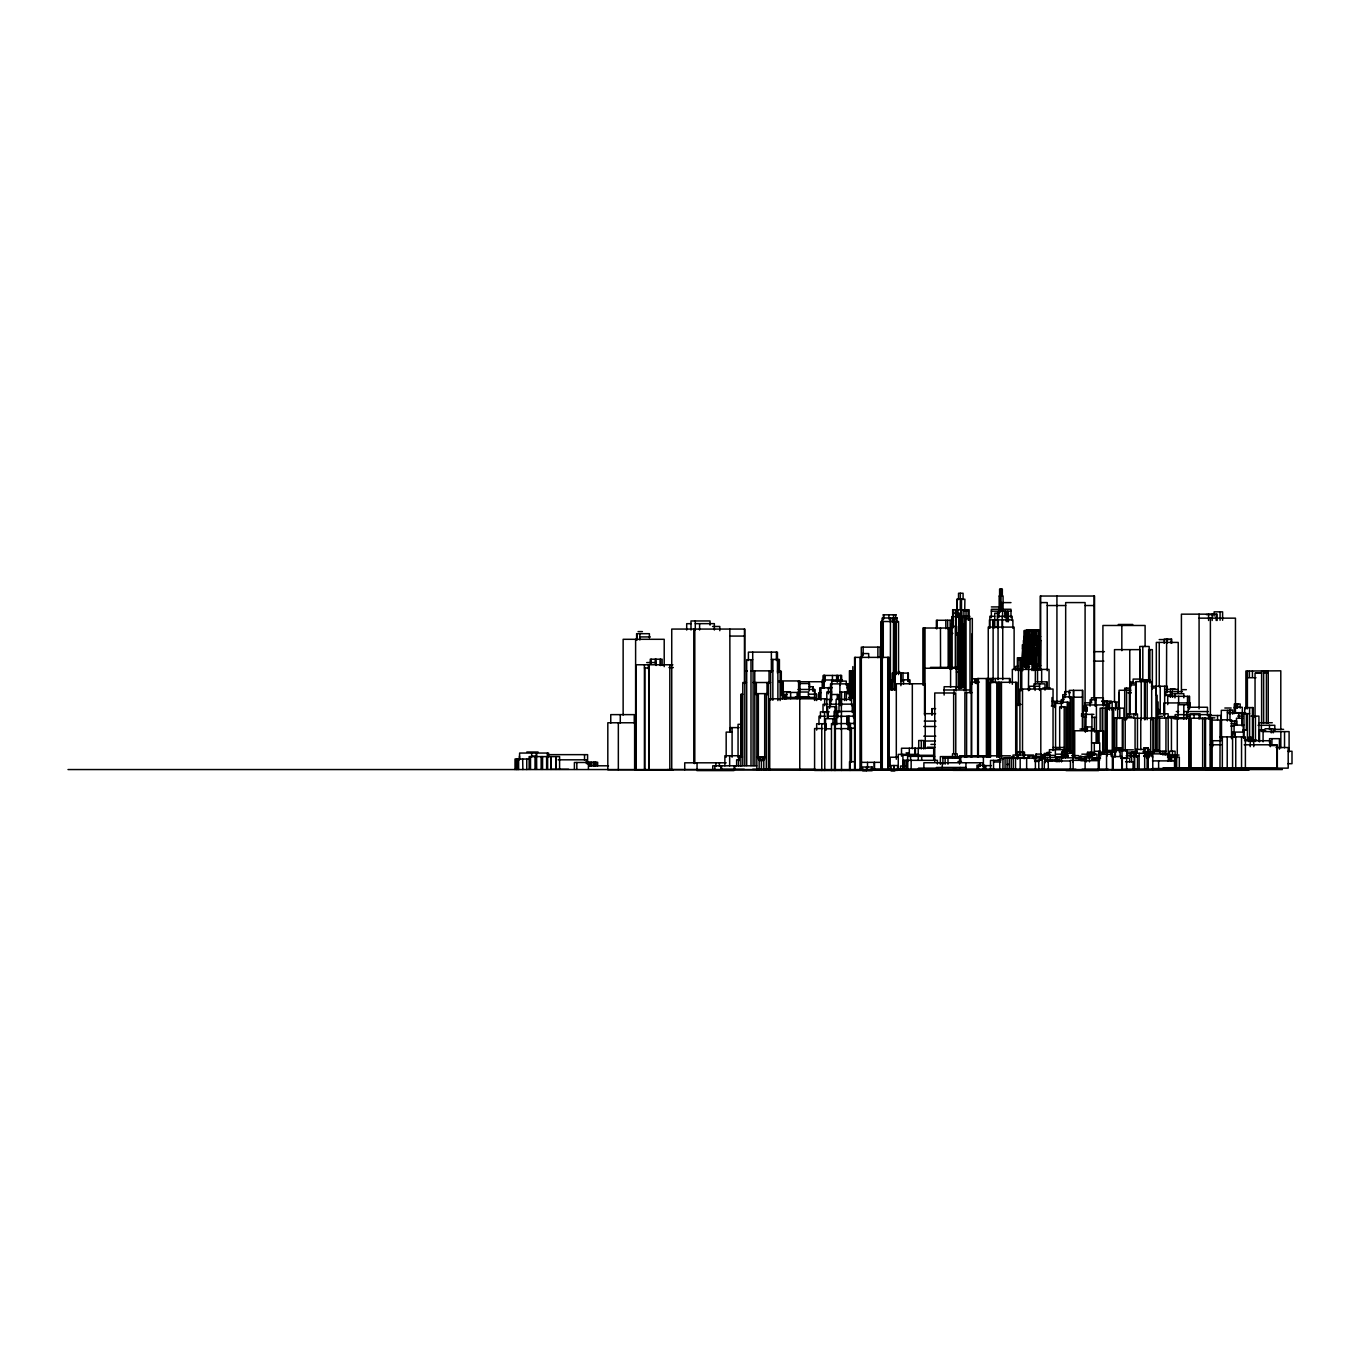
<?xml version="1.0" encoding="UTF-8"?>
<svg xmlns="http://www.w3.org/2000/svg" width="1360" height="1360" viewBox="0 0 1360 1360"><rect width="100%" height="100%" fill="white"/><g stroke="black" fill="none" stroke-linecap="round" stroke-linejoin="round"><path stroke-width="1.5" d="M954.822 769.505L956.029 769.505M953.02 769.505L954.516 769.505M1126.879 769.845L1111.953 769.845M1042.542 770.253L1044.599 770.253M999.243 595.986L1003.085 595.986L1003.068 611.099M1001.045 602.616L1002.558 602.616M1003.068 602.616L1010.99 602.616M1040.689 602.582L1047.234 602.582L1047.234 670.684M1047.234 605.54L1065.679 605.54M1085.093 605.54L1094.103 605.54M991.355 606.917L999.311 606.917M999.243 609.263L991.355 609.263L991.355 617.729M1003.068 609.263L1010.99 609.263L1010.99 617.729M963.713 611.184L968.133 611.184L968.133 620.109M991.355 611.167L1010.99 611.167M952.952 613.207L959.633 613.207L959.701 688.5M998.835 613.173L994.738 613.173L994.738 628.014M1004.853 613.173L1008.406 613.173L1008.406 621.656M1206.252 614.584L1213.188 614.584M883.065 614.822L896.206 614.822M966.042 616.029L963.067 616.029L963.067 687.31M967.708 615.91L969.272 615.91L969.272 620.109M968.779 616.318L969.935 616.318M994.738 616.301L989.842 616.301L989.842 628.337M997.407 616.301L1006.298 616.301M1007.811 616.301L1012.163 616.301L1012.163 620.517M954.414 616.692L951.915 616.692L951.932 669.392M897.243 617.984L882.232 617.984L882.283 622.217M1199.078 618.154L1235.458 618.154L1235.458 713.116M966.042 618.46L972.315 618.46L972.315 684.216M953.513 620.279L936.377 620.279L936.377 628.711M690.999 623.679L686.698 623.679L686.698 630.037M695.283 623.645L714.357 623.645L714.357 630.003M952.935 623.798L951.15 623.798L951.15 634.321M959.701 623.866L963.458 623.866L963.458 687.004M1118.277 624.478L1132.778 624.478M712.572 626.467L719.797 626.467L719.797 630.683M950.147 628.014L922.896 628.014L922.896 685.151M1026.341 629.833L1038.496 629.833M1040.247 630.564L1024.25 630.564L1024.233 666.519M638.078 631.601L642.413 631.601M952.935 633.352L949.943 633.352L949.943 669.392M955.825 633.386L959.99 633.386L959.99 688.5M729.844 636.072L744.447 636.072M1027.055 636.446L1023.944 636.514L1023.91 659.481M1031.475 636.327L1034.501 636.327L1034.501 640.543M1036.099 636.514L1040.689 636.514M639.863 636.922L650.267 636.922M1159.196 639.574L1169.243 639.574M1041.046 640.492L1023.417 640.492L1023.417 644.708M1033.855 644.385L1037.612 644.385M1024.25 644.759L1022.397 644.759L1022.397 648.958M1022.72 648.04L1021.887 658.648M1034.858 648.04L1036.507 648.04M1093.916 651.661L1104.422 651.661M862.002 653.565L868.683 653.565L868.683 657.798M1040.383 654.823L1038.207 654.823L1038.207 665.329M752.709 659.702L746.691 659.702L746.691 765.595M771.358 659.447L779.416 659.447L779.416 672.18M1019.031 660.229L1020.731 660.229M1022.737 660.229L1024.233 660.229M1093.559 661.13L1103.861 661.13M646.714 662.558L656.149 662.558M1026.052 663.901L1039.074 663.901L1038.972 670.174M1033.77 664.309L1028.67 664.309L1028.449 690.659M672.86 664.768L636.208 664.768L636.208 770.049M1038.207 665.686L1040.825 665.686M1018.266 666.417L1015.597 666.417L1015.597 670.616M1023.791 666.417L1029.673 666.417M1024.182 667.029L1029.35 667.029M1033.77 667.029L1034.756 667.029M1034.144 667.182L1036.949 667.182M668.984 667.573L673.319 667.573M930.495 667.386L959.378 667.386L959.378 688.296M636.208 668.015L635.783 770.049L673.319 770.049M644.419 667.998L648.839 667.998L648.839 770.049M924.528 668.253L956.59 668.253M744.804 670.99L747.303 670.99M750.992 670.854L772.854 670.854M854.675 670.769L849.439 670.769L849.439 698.003M777.461 671.211L781.303 671.211L781.303 683.791M898.246 671.568L899.572 671.568M956.42 672.044L959.089 672.044M1255.96 672.724L1261.434 672.724M1263.644 672.826L1267.401 672.826M1261.621 673.115L1255.042 673.115L1255.042 717.468M1247.392 677.739L1255.96 677.739M977.636 757.129L977.636 678.521L1009.97 678.521L1009.97 682.771M852.142 678.963L854.233 678.963M972.451 678.81L976.463 678.81L976.361 683.604M850 679.048L852.023 679.048M1142.009 679.082L1133.135 679.082L1133.135 683.23M976.361 679.388L977.398 679.388L977.398 683.604M1150.118 679.745L1141.227 679.728L1141.227 719.712M842.435 680L822.205 680L822.222 688.313M894.54 679.83L891.378 679.83L891.378 690.285M900.898 679.83L909.84 679.83L909.84 684.012M779.093 680.935L799.986 680.935L799.986 697.816M797.98 681.734L823.395 681.734M1145.205 681.598L1135.685 681.598L1135.685 715.462M1145.715 681.598L1151.682 681.598L1151.682 719.712M979.37 682.074L971.397 682.074L971.397 757.333M1036.813 681.853L1046.962 681.853L1046.962 688.143M1133.135 682.006L1130.84 682.006L1130.84 686.205M779.28 682.261L783.258 682.261L783.258 694.756M746.504 682.55L742.798 682.55L742.798 765.646M753.1 682.516L770.644 682.516M1131.231 683.009L1136.263 683.009L1136.263 714.238M799.646 683.536L809.608 683.536L809.608 687.735M848.215 684.199L850.153 684.199M850.102 684.369L847.297 684.369L847.297 688.619M1136.263 684.913L1130.058 684.913L1130.058 714.119M1039.567 686.273L1029.486 686.273L1029.486 690.438M1151.376 686.256L1167.288 686.256L1167.288 692.597M809.234 686.732L813.127 686.732L813.127 690.982M831.98 687.565L828.41 687.565L828.41 693.787M847.45 687.565L848.555 687.565L848.555 693.787M831.929 687.82L819.723 687.82L819.723 692.002M1042.848 687.99L1050.413 687.99M1151.682 687.922L1155.915 687.922L1156.119 750.839L1156.289 718.114M847.79 689.129L849.932 689.129M1170.297 688.891L1175.023 688.891M888.352 689.248L896.308 689.248M1166.115 689.367L1168.886 689.367M1173.629 689.418L1177.59 689.418M797.98 689.452L814.81 689.452L814.81 693.668M1181.959 689.673L1186.379 689.673M943.925 689.979L968.779 689.979M1125.672 690.268L1119.059 690.268L1119.059 709.325M1127.389 690.268L1130.857 690.268M1069.691 691.611L1064.71 691.611L1064.71 697.935M1171.776 691.628L1165.877 691.628L1165.877 695.793M1174.003 691.628L1182.418 691.628M782.255 691.73L790.211 691.73M831.725 691.985L826.812 691.985L826.778 712.589M797.98 692.019L808.452 692.019L808.452 698.377M839.902 692.053L850.17 692.053M1119.059 692.444L1118.634 709.325M820.964 692.665L818.72 692.665L818.72 698.887M972.213 692.597L964.886 692.597L964.886 757.384M1068.79 692.75L1070.286 692.75M1127.933 692.835L1131.316 692.835M754.902 693.634L768.451 693.634M1174.003 693.685L1183.812 693.685L1183.812 697.85M808.401 694.195L816.697 694.195L816.697 700.468M742.798 694.28L740.86 694.28L740.86 766.139M782.034 694.518L787.1 694.518M780.691 694.688L785.213 694.688L785.213 698.87M1066.308 694.688L1062.755 694.688L1062.755 698.887M1164.653 694.892L1170.824 694.892M1155.915 695.283L1157.139 695.283L1157.139 718.556M795.345 697.017L809.557 697.017M1073.635 697.204L1082.475 697.204M783.513 697.442L814.691 697.442M848.674 697.663L853.961 697.663L853.961 712.215M825.554 698.802L769.726 698.802L769.726 769.879M831.895 699.448L824.653 699.448L824.653 705.721M1064.2 699.584L1061.31 699.584L1061.395 708.492M1096.075 699.788L1090.108 699.788L1090.108 706.146M1101.6 701.148L1111.392 701.148M1051.994 701.386L1062.109 701.386M1101.821 701.454L1107.261 701.454M1061.395 702.185L1068.79 702.185L1068.79 750.533M1118.634 702.015L1116.781 702.015L1116.781 708.237M1157.139 701.947L1158.091 701.947L1158.091 714.391M1091.825 702.814L1084.736 702.814L1084.736 711.178M1187.501 702.933L1163.854 702.933L1163.854 715.377M1110.695 703.222L1108.553 703.222L1108.553 709.41M1054.782 703.375L1061.956 703.375M829.617 704.191L837.284 704.191M839.001 704.14L852.261 704.14L852.261 712.419M827.849 704.327L823.021 704.327L823.021 712.589M1015.954 704.412L1021.054 704.412M1106.751 704.939L1086.181 704.939L1086.181 715.394M1051.365 706.044L1055.581 706.044M1105.714 706.044L1107.652 706.044M1187.977 707.251L1207.459 707.251L1207.459 715.7M1224.833 708.016L1231.191 708.016M935.612 708.645L931.804 708.645L931.804 714.969M1158.091 709.461L1159.009 709.461L1159.009 713.677M1087.133 709.954L1082.951 709.954L1082.951 714.068M1229.831 710.345L1221.297 710.345L1221.297 720.732M1176.298 711.569L1178.712 711.569M1184.016 711.569L1208.292 711.569M829.209 711.858L820.42 711.858L820.42 718.131M1227.383 712.691L1243.941 712.691M1234.404 713.269L1245.981 713.269M924.392 713.677L935.612 713.677M1249.602 713.643L1238.722 713.643L1238.722 717.74M1081.404 714.034L1086.827 714.034M1093.882 714.374L1085.569 714.374L1085.569 731.867L1085.705 717.145M1211.114 714.629L1175.176 714.629L1175.176 718.777M1081.319 715.921L1084.209 715.921M825.18 716.21L818.975 716.21L818.975 724.557M827.39 716.244L834.734 716.244M836.774 716.278L847.722 716.278L847.722 724.608M1126.93 716.295L1131.945 716.295M1157.802 716.329L1162.579 716.329M1187.603 716.261L1189.66 716.261M1237.702 716.108L1242.734 716.108M1251.013 716.108L1258.918 716.108L1258.918 741.489M1168.087 716.584L1176.57 716.584M1082.696 717.145L1086.487 717.145M1091.944 717.366L1096.415 717.366M1166.676 717.876L1182.537 717.876M1208.751 717.859L1214.854 717.859M1136.076 718.284L1165.979 718.114L1165.928 755.072M1189.966 718.25L1177.284 718.25L1177.284 757.537M1242.734 718.216L1236.478 718.216L1236.41 725.135M1173.578 718.641L1186.685 718.641M1198.466 718.641L1211.114 718.641M1220.651 719.831L1231.548 719.831L1231.548 738.701M1211.267 720.086L1220.107 720.086L1219.971 768.162M924.205 721.106L935.935 721.106M1230.732 721.038L1236.767 721.038L1236.767 725.135M1258.884 722.738L1272.28 722.738M849.031 723.418L854.352 723.418M1231.072 723.622L1236.41 723.622M741.846 724.319L738.055 724.319L738.055 757.367M1243.975 725.118L1234.081 725.118L1234.081 731.374M1258.051 725.305L1274.813 725.305L1274.813 731.561M1230.749 726.087L1234.455 726.087M923.763 726.478L935.935 726.478M1091.536 726.954L1084.736 726.954L1084.736 731.187M739.16 727.617L730.354 727.617L730.354 731.833M850.476 728.178L854.845 728.178M822.953 728.552L814.589 728.552L814.589 770.457L865.98 770.457M824.772 728.807L831.47 728.807M834.496 728.637L850.068 728.637L850.068 770.457M1265.021 728.756L1273.198 728.756L1273.198 732.887M1079.959 729.062L1083.461 729.062M1091.128 729.011L1094.477 729.011M847.722 729.334L851.428 729.334M1274.218 729.402L1283.585 729.334M1264.324 729.793L1259.564 729.793L1259.564 741.829M1242.853 730.099L1247.426 730.099M1259.275 730.422L1265.667 730.422M1263.083 731.612L1289.093 731.612L1289.093 751.808M732.088 732.105L726.172 732.105L726.172 757.214M1231.888 732.088L1243.958 732.088M1231.684 733.329L1235.271 733.329L1235.271 737.426M1232.143 734.944L1234.812 734.944M923.763 736.185L935.765 736.185M1219.971 736.882L1245.386 736.882L1245.386 768.162M1244.468 740.129L1256.81 740.129M1221.178 740.724L1212.712 740.724L1212.712 746.674M1244.791 740.724L1270.325 740.724L1270.325 746.674M924.613 741.013L935.391 741.013M1091.553 742.849L1099.747 742.849L1099.747 753.049M930.92 744.413L934.881 744.413M1210.077 744.787L1221.178 744.787M1244.196 744.787L1277.329 744.787L1277.329 768.434L1201.815 768.434M1269.441 745.569L1276.989 745.569L1276.989 768.145M927.299 747.252L934.881 747.252M1052.963 747.49L1064.268 747.49M1276.071 747.541L1288.192 747.541L1288.192 768.145L1162.97 768.043M1144.134 747.796L1148.35 747.796M1056.431 747.813L1059.899 747.813M1143.692 748.085L1146.412 748.085M1145.035 749.513L1135.923 749.36L1135.923 753.44M1147.534 749.513L1150.101 749.513L1150.101 753.457M1068.637 749.7L1049.427 749.7L1049.427 755.599M1124.601 749.836L1133.356 749.836M1154.895 749.955L1158.108 749.955M1111.953 750.244L1120.147 750.244M1063.095 750.567L1067.396 750.567M1105.255 750.38L1110.678 750.38M1121.082 750.397L1126.879 750.397L1126.879 758.183M1104.626 750.822L1114.962 750.822M1063.894 751.4L1073.159 751.451L1073.159 757.707M1159.961 751.23L1165.928 751.23M1287.92 751.264L1292 751.264L1292 763.691L1287.92 763.691M1017.841 751.706L1019.915 751.706M1131.639 751.791L1136.977 751.791M1142.91 751.791L1161.542 751.706M526.813 752.012L538.084 752.012M1020.459 752.046L1024.488 752.046L1024.488 756.024M1109.573 751.978L1115.387 751.978L1115.387 755.956M1087.473 752.352L1092.692 752.352L1092.556 756.262M1126.93 752.131L1135.634 752.131M1046.996 752.454L1051.127 752.454M1069.538 752.454L1070.609 752.454M906.083 752.879L909.16 752.879M1016.77 752.811L1021.853 752.811M1101.838 752.692L1105.255 752.692M1134.716 753.185L1130.687 753.185L1130.687 757.333M1044.123 753.44L1049.155 753.44M1160.386 753.661L1164.568 753.661M1127.389 753.797L1132.149 753.797M1146.038 753.848L1168.274 753.899M1041.267 754.103L1035.81 754.103L1035.81 758.047M1056.584 754.171L1062.432 754.171M1081.829 754.171L1096.993 754.171L1096.993 758.115M918.714 754.375L898.246 754.375L898.246 770.1M1064.319 754.579L1067.294 754.579M1092.233 754.562L1096.177 754.562M547.451 754.647L587.588 754.647L587.588 763.963M1062.126 755.089L1063.112 755.089M1167.39 755.14L1179.086 755.055M902.904 755.293L932.739 755.293M1042.1 755.361L1054.102 755.361M742.016 755.735L724.88 755.735L724.88 765.799M1071.629 755.616L1078.514 755.616M1128.953 755.582L1133.764 755.582M519.486 755.99L519.486 759.866L519.622 753.049L548.59 753.049L548.59 757.18M1010.514 755.82L959.565 755.82L959.565 764.116M1061.344 755.837L1068.263 755.837M1126.165 755.803L1130.194 755.803M1131.605 755.837L1135.43 755.837M1143.675 755.837L1152.787 755.837L1152.787 769.726M531.658 756.16L536.588 756.16M1027.956 756.041L1033.872 756.041M1089.343 756.228L1084.991 756.228L1084.991 760.138M1134.665 756.143L1139.136 756.143M907.63 756.347L934.711 756.347M960.636 756.415L985.235 756.449M1035.147 756.364L1041.267 756.364M1081.829 756.347L1079.279 756.347L1079.279 760.24M1111.613 756.585L1122.153 756.585M1143.675 756.347L1148.214 756.347L1148.214 769.114M756.84 756.874L766.309 756.874M952.255 756.602L940.355 756.602L940.355 764.32M952.527 756.653L990.352 756.738M1033.634 756.653L1035.453 756.653M1055.36 756.755L1062.432 756.755M1063.163 756.755L1067.294 756.755M1073.244 756.806L1074.4 756.806M1080.571 756.738L1086.351 756.738M742.475 756.976L738.599 756.976L738.599 766.139M948.345 757.129L953.411 757.129M1011.602 756.925L1014.407 756.925M1027.99 756.925L1029.486 756.925M1032.665 756.925L1045.483 757.146L1045.483 760.886M1167.492 756.942L1179.324 757.129L1179.324 767.873M898.246 757.231L890.171 757.231L890.188 770.372L897.583 770.372L897.583 765.544L890.188 765.544M1022.618 757.554L1005.074 757.69L1005.074 770.304M1038.887 757.52L1057.315 757.52L1057.315 761.77M1029.163 758.013L1002.932 757.911L1002.932 770.236M1032.478 757.928L1038.513 757.928M1079.262 757.792L1059.066 757.792L1059.066 761.923M1100.07 757.809L1086.453 757.809L1086.453 761.855M942.905 758.166L960.211 758.166M1020.17 758.115L1035.419 758.115M1078.106 758.098L1081.03 758.098M1094.239 758.132L1100.563 758.132M1120.657 758.166L1129.65 758.166L1129.65 761.991M1075.539 758.523L1085.161 758.54M1121.405 758.353L1126.624 758.353L1126.624 769.42M1003.765 758.71L999.753 758.71L999.753 770.236M1078.701 758.659L1080.571 758.659M1082.696 758.676L1086.453 758.676M529.618 759.033L515.015 759.033L515.015 769.539M1039.533 759.016L1045.313 759.016L1045.313 762.756M1091.587 759.339L1095.157 759.339M558.127 759.815L586.381 759.815L586.381 763.64M739.092 759.815L736.644 759.815L736.644 765.799M1047.489 759.832L1060.001 759.917M1096.092 759.883L1099.968 759.883M997.951 760.019L1000.756 760.019M1034.603 760.24L1042.202 760.24M1044.769 760.019L1051.79 760.019M759.152 760.393L763.793 760.393M1000.756 760.393L990.505 760.393L990.505 770.236M1044.769 760.291L1049.053 760.291M1054.459 760.529L1060.001 760.529M1080.826 760.665L1098.251 760.665L1098.251 769.998M1070.422 760.971L1048.186 760.971L1048.356 770.287M1152.464 760.886L1175.499 760.886L1175.499 768.57L1152.464 768.57M1052.504 761.26L1044.31 761.26L1044.31 770.287M855.321 761.685L849.524 761.685L849.524 769.964L862.937 769.964M957.967 761.515L961.486 761.515M1034.603 761.447L1038.785 761.447M1125.57 761.787L1133.05 761.787L1133.05 769.318M586.262 762.246L597.652 762.246L597.652 765.884M993.548 761.991L1000.756 761.991M861.509 762.348L880.889 762.348M726.172 762.807L684.726 762.807L684.726 769.76M1007.097 764.405L1009.239 764.405M982.498 765.629L991.423 765.629M588.829 765.799L608.498 765.799M756.721 765.799L712.742 765.799L712.742 769.641M888.318 765.748L891.752 765.748M982.583 766.309L985.762 766.309L985.762 769.624M965.94 767.448L936.547 767.448L936.547 769.624M1163.548 767.873L1219.597 767.822M938.4 768.145L918.527 768.145L918.527 769.828M1182.605 768.315L1199.962 768.315M1152.464 768.825L1176.672 768.944L1176.672 756.942M550.205 769.267L568.65 769.267M720.766 769.284L744.311 769.284M752.675 769.301L815.269 769.318M870.23 769.199L1075.981 769.284M1082.067 769.233L1108.587 769.301M1123.53 769.318L1169.532 769.114M1201.628 769.199L1253.699 769.199M68 769.556L1282.395 769.556M664.207 769.76L607.818 769.76L607.818 722.772L634.627 722.772L634.627 769.76M667.097 769.641L815.881 769.879M870.23 769.709L1236.155 769.913M870.774 769.964L990.352 770.032M997.407 770.032L1045.5 769.947M1047.489 769.981L1104.303 769.93M1118.464 769.947L1129.497 769.947M1206.031 770.185L1248.871 770.185M952.969 770.338L1095.276 770.219M696.864 770.593L734.026 770.593M1066.002 770.593L1098.659 770.593M894.863 770.882L891.174 770.882L891.174 767.448M1049.053 770.253L1051.79 770.253M1288.787 747.847L1288.787 751.791M1284.537 731.612L1284.537 747.779M1280.797 729.776L1280.797 670.82L1245.879 671.024L1245.879 708.832M1280.831 731.612L1280.831 747.779M1279.42 749.207L1279.42 738.667L1269.56 738.667L1269.56 742.883M1271.923 738.667L1271.923 744.991M1271.243 728.756L1271.243 732.887M1269.475 725.305L1269.475 729.47M1268.251 670.82L1268.251 723.452M1266.415 670.82L1266.415 723.452M1263.644 670.82L1263.644 723.452M1263.083 729.793L1263.083 741.829M1261.621 670.82L1261.621 723.537M1261.366 725.305L1261.366 731.561M1255.433 716.108L1255.433 741.489M1253.767 740.724L1253.767 746.674M1253.138 741.489L1253.138 707.591L1244.74 707.591L1244.74 713.949M1252.832 707.591L1252.832 741.489M1252.441 671.024L1252.441 677.331M1252.441 707.591L1252.441 741.472M1251.812 741.557L1251.812 737.307L1248.497 737.307L1248.497 741.557M1250.486 737.307L1250.486 741.557M1250.197 740.724L1250.197 746.674M1249.602 707.591L1249.602 738.174M1249.398 671.024L1249.398 677.331M1247.426 713.643L1247.426 740.299M1247.392 671.024L1247.392 708.832M1246.389 713.643L1246.389 729.997M1243.975 713.643L1243.958 738.259M1243.227 725.118L1243.227 731.374M1243.431 732.088L1243.431 738.208M1242.309 713.541L1242.309 707.251L1234.319 707.251L1234.404 713.541M1242.258 718.216L1242.258 724.574M1241.935 713.643L1241.935 725.917M1241.544 736.882L1241.544 768.162M1240.184 708.118L1240.184 703.987L1234.319 703.987L1234.319 708.118M1237.77 703.987L1237.498 708.118M1236.716 703.987L1236.716 708.118M1235.747 736.882L1235.747 768.162M1234.812 733.329L1234.812 737.426M1234.608 721.038L1234.489 725.135M1232.704 714.187L1232.704 710.005L1229.423 710.005L1229.423 714.187M1232.585 736.882L1232.585 768.162M1232.143 733.329L1232.143 737.426M1230.46 710.005L1230.46 714.187M1229.984 712.691L1229.984 720.953M1227.383 710.345L1227.383 720.953M1227.213 736.882L1227.213 768.162M1222.606 620.279L1222.606 611.847L1214.123 611.847L1214.123 616.063M1222.334 736.882L1222.334 768.162M1221.518 719.831L1221.518 738.701M1221.025 738.616L1221.025 715.496L1210.519 715.496L1210.519 719.695M1220.073 611.847L1220.073 620.279M1217.54 715.496L1217.54 719.695M1217.149 620.483L1217.149 614.159L1181.415 614.159L1181.415 692.121M1216.197 614.159L1216.197 620.483M1212.185 614.159L1212.185 620.483M1212.151 767.873L1212.151 718.216L1191.156 718.216L1191.156 767.873M1210.876 718.216L1210.876 767.873M1210.383 618.154L1210.383 715.224M1210.094 718.216L1210.094 767.873M1209.074 714.629L1209.074 718.777M1208.734 714.629L1208.734 718.777M1208.581 614.159L1208.581 620.483M1205.538 718.216L1205.538 767.873M1204.688 718.216L1204.688 767.873M1202.648 718.216L1202.648 767.873M1200.115 718.063L1200.115 713.915L1189.966 713.915L1189.966 767.873M1199.078 614.159L1199.078 708.9M1199.163 714.629L1199.163 718.777M1194.097 713.915L1194.097 718.063M1190.255 702.933L1190.255 707.081M1189.558 708.832L1189.558 696.337L1167.73 696.286L1167.73 704.616M1189.286 696.337L1189.286 708.832M1188.776 718.25L1188.776 767.873M1188.164 712.946L1188.164 704.735L1178.066 704.735L1178.066 719.117M1187.501 696.337L1187.501 704.667M1186.736 711.569L1186.736 718.777M1186.43 714.629L1186.43 718.777M1183.812 704.735L1183.812 719.117M1178.627 696.286L1178.593 704.667M1178.219 693.209L1178.219 642.413L1156.323 642.413L1156.323 686.868M1175.958 757.129L1175.958 767.873M1175.346 755.055L1175.346 758.71M1174.972 693.685L1174.972 697.85M1175.091 755.344L1175.091 751.179L1169.583 751.179L1169.583 755.344M1174.462 755.055L1174.564 768.944M1172.558 688.891L1172.558 697.306M1172.456 751.179L1172.456 755.344M1171.708 643.348L1171.708 639.149L1164.194 639.149L1164.194 643.348M1171.725 756.942L1171.725 760.937M1171.436 717.876L1171.436 750.754M1171.147 639.149L1171.147 643.348M1171.113 756.942L1171.113 760.937M1170.824 691.628L1170.824 695.793M1170.416 688.891L1170.416 697.306M1170.178 756.942L1170.178 760.937M1168.971 755.14L1168.971 759.084M1168.274 761.362L1168.121 713.779L1157.581 713.779L1157.581 717.893M1166.778 639.149L1166.778 643.348M1166.642 639.149L1166.506 691.101M1164.891 751.23L1164.891 755.072M1164.653 686.256L1164.67 717.893M1162.953 751.23L1162.953 755.072M1160.216 686.256L1160.216 713.762M1159.689 718.114L1159.689 752.879M1159.247 642.413L1159.247 686.868M1158.618 760.886L1158.618 768.57M1157.887 718.114L1157.887 750.839M1155.881 686.256L1155.881 694.722M1153.858 718.114L1153.858 752.879M1152.872 718.114L1152.872 752.879M1152.362 689.35L1152.362 649.638L1148.656 649.638L1148.656 680.986M1152.464 753.899L1152.464 757.622M1150.696 718.284L1150.696 753.746M1149.914 649.638L1149.914 683.077M1149.166 680.221L1149.166 646.476L1139.765 646.476L1139.765 680.221M1149.132 753.848L1149.132 757.656M1148.095 747.796L1148.095 753.644M1147.534 747.796L1147.534 753.644M1147.483 756.347L1147.483 769.114M1147.16 679.728L1147.16 719.712M1147.364 756.347L1147.364 769.114M1146.514 751.791L1146.514 757.792M1145.205 679.728L1145.205 719.712M1145.103 646.493L1145.103 625.481L1102.909 625.481L1102.909 703.222M1145.035 747.796L1145.035 753.644M1144.661 769.114L1144.661 753.287L1136.263 753.287L1136.263 757.248M1144.474 681.598L1144.474 719.712M1144.066 749.36L1144.066 753.44M1142.808 646.476L1142.808 680.221M1140.768 718.284L1140.768 749.581M1140.19 678.895L1140.19 649.638L1114.503 649.638L1114.503 701.896M1139.136 753.287L1139.136 769.114M1137.487 756.143L1137.487 769.114M1137.47 749.292L1137.47 713.983L1126.947 713.983L1126.947 718.131M1136.977 749.36L1136.977 753.44M1135.073 753.355L1135.073 717.791L1114.231 717.791L1114.231 751.264M1134.716 751.791L1134.665 769.114M1134.24 755.837L1134.24 769.726M1133.883 713.983L1133.883 718.131M1133.764 753.185L1133.764 757.333M1131.605 755.582L1131.605 761.787M1130.449 684.913L1130.449 693.243M1129.769 649.638L1129.769 691.441M1129.412 715.581L1129.412 688.126L1124.703 688.126L1124.703 719.814M1126.573 688.126L1126.573 719.814M1125.213 717.791L1125.213 751.264M1123.972 718.692L1123.972 708.152L1100.138 708.152L1100.138 731.34M1123.037 717.791L1123.037 751.264M1122.306 717.791L1122.306 751.264M1122.323 758.353L1122.323 769.42M1122.153 769.862L1121.949 747.932L1114.962 747.932L1114.962 757.163M1121.83 625.481L1121.83 650.692M1121.643 756.585L1121.643 760.376M1120.147 747.932L1120.147 756.126M1119.79 708.152L1119.79 718.692M1119.161 747.932L1119.161 751.91M1117.665 708.152L1117.665 718.692M1116.696 717.791L1116.696 749.173M1116.441 747.932L1116.441 751.91M1116.118 717.791L1116.118 749.173M1115.591 710.107L1115.591 701.658L1109.539 701.658L1109.539 710.107M1113.67 708.152L1113.67 752.42M1112.99 756.585L1112.99 769.862M1112.65 769.862L1112.65 754.239L1099.22 754.239L1099.22 769.862M1112.276 708.152L1112.276 752.42M1112.48 756.585L1112.48 769.862M1112.157 701.658L1112.157 710.107M1111.749 756.16L1111.749 752.25L1100.682 752.25L1100.682 756.16M1111.12 750.822L1111.12 756.16M1107.261 701.148L1107.261 707.37M1107.227 708.152L1107.227 752.42M1106.972 752.25L1106.972 756.16M1106.666 701.148L1106.632 709.121M1106.547 754.239L1106.547 769.862M1105.884 708.152L1105.884 752.42M1105.153 708.152L1105.153 752.42M1104.677 701.454L1104.677 705.585M1103.572 753.1L1103.572 730.762L1074.723 730.762L1074.723 757.163M1103.385 706.146L1103.351 697.799L1091.434 697.799L1091.434 702.032M1102.79 708.152L1102.79 752.42M1102.212 708.152L1102.212 731.34M1100.427 755.395L1100.427 751.281L1094.46 751.281L1094.46 755.395M1098.948 730.762L1098.948 742.951M1098.71 751.281L1098.71 757.452M1098.387 730.762L1098.387 742.951M1097.52 730.762L1097.52 742.951M1096.415 704.939L1096.415 732.037M1096.126 730.762L1096.126 742.951M1096.075 697.799L1096.075 706.146M1095.106 699.788L1095.106 706.146M1094.545 697.561L1094.545 596.037L1040.247 596.037L1040.247 670.055M1094.494 717.366L1094.494 732.037M1094.307 742.849L1094.307 755.089M1094.103 596.037L1094.103 698.003M1091.944 714.374L1091.944 729.946M1091.723 752.352L1091.723 756.262M1091.553 730.762L1091.553 755.14M1090.771 752.352L1090.771 756.262M1089.887 752.352L1090.091 756.262M1089.343 754.171L1089.462 761.855M1088.238 752.352L1088.238 756.262M1087.354 726.954L1087.354 731.187M1087.49 752.352L1087.473 756.262M1087.133 711.331L1087.133 707.166L1086.402 711.331M1085.093 704.31L1085.093 602.582L1065.679 602.582L1065.679 693.804M1085.161 717.145L1085.161 731.867M1085.11 770.253L1085.11 760.342L1070.422 760.342L1070.422 770.253M1084.09 706.044L1084.09 710.294M1082.662 729.912L1082.662 690.37L1069.317 690.37L1069.419 697.935M1082.475 690.37L1082.475 729.912M1080.571 756.347L1080.571 760.24M1073.635 690.37L1073.635 756.959M1073.448 690.37L1073.448 756.959M1073.125 760.342L1073.125 770.253M1072.802 761.923L1072.802 753.304L1067.821 753.304L1067.821 757.52M1071.816 752.862L1071.816 696.864L1062.993 696.864L1062.993 703.086M1070.252 696.864L1070.252 752.862M1067.26 702.185L1067.26 750.533M1067.209 751.4L1067.209 755.548M1066.087 751.4L1066.087 755.548M1065.832 750.669L1065.832 706.86L1059.678 706.86L1059.678 748.578M1065.39 757.843L1065.39 751.723L1061.667 751.723L1061.667 757.843M1065.186 751.4L1065.186 755.548M1064.2 706.86L1064.2 750.669M1063.163 751.723L1063.163 757.843M1061.514 757.792L1061.514 761.923M1056.924 596.037L1056.924 702.202M1056.159 757.52L1056.159 761.77M1055.581 703.375L1055.581 749.003M1055.36 749.7L1055.36 757.571M1054.782 701.386L1054.782 707.523M1053.048 750.618L1053.048 689.044L1019.915 689.044L1019.915 754.851M1051.994 697.544L1051.994 705.534M1050.243 758.863L1050.243 755.072L1041.556 755.072L1041.556 758.863M1049.036 688.534L1049.036 669.409L1012.333 669.409L1012.333 684.284M1047.489 757.52L1047.489 761.77M1046.69 681.853L1046.69 688.143M1045.007 690.132L1045.007 683.859L1033.974 683.859L1033.974 688.041M1044.939 755.072L1044.939 758.863M1042.202 759.016L1042.202 770.253M1041.658 669.409L1041.658 682.159M1040.689 596.037L1040.689 670.174M1040.808 689.044L1040.808 754.851M1040.57 640.492L1040.383 665.329M1039.601 630.564L1039.601 636.837M1039.567 683.859L1039.567 690.438M1039.38 636.514L1039.448 665.329M1039.091 630.564L1039.091 636.837M1038.683 630.564L1038.683 641.036M1038.785 760.24L1038.785 770.236M1038.003 636.514L1038.003 655.418M1037.544 669.409L1037.544 682.159M1037.187 636.514L1037.187 655.418M1037.323 663.901L1037.323 670.174M1036.966 630.564L1036.966 636.837M1036.949 663.901L1036.949 670.174M1036.83 636.514L1036.83 644.912M1036.507 644.385L1036.558 670.174M1036.099 630.564L1036.15 645.218M1036.099 663.901L1036.286 670.174M1036.286 754.103L1036.286 758.047M1035.861 648.04L1035.861 665.006M1035.606 663.901L1035.606 670.174M1035.385 663.901L1035.317 684.284M1035.368 757.146L1035.419 770.253M1035.079 686.273L1035.079 690.438M1034.688 630.564L1034.858 665.006M1034.246 640.492L1034.246 663.646M1034.144 663.901L1034.11 668.083M1034.008 630.564L1033.923 663.68M1033.566 663.901L1033.77 670.599M1033.634 758.761L1033.634 755.038L1013.013 755.038L1013.013 758.761M1033.481 630.564L1033.362 668.083M1033.039 630.564L1033.039 636.837M1033.124 663.901L1033.124 668.083M1032.75 630.564L1032.648 663.68M1032.019 664.309L1032.019 670.599M1031.56 630.564L1031.594 663.68M1031.475 664.071L1031.475 634.729L1026.987 634.729L1026.715 668.083M1031.067 630.564L1031.067 636.837M1030.744 634.729L1030.744 664.071M1029.248 630.564L1029.248 664.088M1028.143 630.564L1028.143 636.837M1027.752 634.729L1027.752 664.071M1027.276 634.729L1027.276 664.071M1027.055 630.564L1027.055 664.088M1026.443 636.446L1026.647 668.083M1026.647 758.115L1026.647 770.253M1026.324 630.564L1026.324 636.837M1026.137 663.901L1026.137 668.083M1026.001 630.564L1025.95 641.036M1026.052 668.083L1026.069 657.764L1017.382 657.764L1017.382 670.378M1025.78 630.564L1025.78 636.837M1024.913 636.446L1024.913 663.782M1024.454 630.564L1024.675 659.566M1024.114 755.038L1024.114 758.761M1023.128 752.046L1023.128 756.024M1022.737 657.764L1022.737 670.718M1022.72 644.759L1022.72 659.481M1022.516 689.044L1022.516 752.726M1021.768 657.764L1021.768 690.659M1020.748 669.409L1020.748 690.659M1020.731 657.764L1020.731 670.718M1020.17 758.013L1020.17 770.253M1019.031 657.764L1019.031 670.718M1018.504 669.409L1018.504 705.534M1017.994 755.038L1017.994 758.761M1017.654 755.038L1017.654 758.761M1017.11 755.038L1017.11 758.761M1016.94 755.276L1016.94 682.312L990.488 682.312L990.488 757.367M1015.699 682.312L1015.699 755.276M1015.512 757.894L1015.512 770.219M1014.118 669.154L1014.118 627.096L988.244 627.096L988.346 757.129M1013.285 757.809L1013.285 770.236M1012.894 628.337L1012.894 619.871L989.451 619.871L989.451 628.337M1011.228 757.554L1011.228 770.27M1009.528 678.521L1009.528 682.771M1009.239 757.554L1009.239 770.304M1007.811 611.167L1007.811 621.775M1007.097 757.69L1007.097 770.304M1006.298 613.173L1006.298 621.656M1005.703 611.167L1005.703 617.525M1004.853 611.167L1004.853 617.525M1002.745 627.096L1002.745 679.66M1002.337 595.425L1002.337 589.118L999.6 589.118L999.6 608.039M1002.558 611.167L1002.558 617.525M1002.507 619.871L1002.507 628.337M1002.218 616.301L1002.218 628.337M1001.827 602.616L1001.827 611.099M1001.759 589.118L1001.759 595.425M1001.47 682.312L1001.47 757.367M1001.045 595.986L1001.045 611.099M1000.178 589.118L1000.178 612.255M999.923 682.312L999.923 757.367M999.311 595.986L999.311 611.15M999.073 682.312L999.073 757.367M998.835 611.167L998.835 617.525M998.342 611.167L998.342 617.525M998.308 619.871L998.308 628.337M998.308 682.312L998.308 757.367M998.07 619.871L998.07 679.66M997.407 613.173L997.407 628.014M996.795 682.312L996.795 757.367M995.316 678.521L995.316 682.771M993.548 760.393L993.548 770.236M993.361 619.871L993.361 628.337M993.123 619.871L993.123 679.66M992.868 678.521L992.868 682.771M991.355 678.521L991.355 682.771M990.029 678.521L990.029 757.129M987.615 678.521L987.615 757.129M986.374 678.521L986.374 757.129M984.657 769.624L984.657 765.238L976.973 765.238L976.973 769.624M983.399 755.82L983.399 770.338M982.906 766.207L982.906 762.773L923.882 762.739L923.882 769.828M980.186 762.773L980.186 766.207M979.795 762.773L979.795 766.207M978.384 678.521L978.384 757.129M978.486 765.238L978.486 769.624M977.687 678.521L977.687 682.771M975.528 678.81L975.528 682.958M974.967 678.81L974.967 682.958M972.196 633.573L972.196 684.386M971.567 682.074L971.567 757.333M970.02 618.46L970.02 692.716M969.153 620.33L969.153 609.722L952.663 609.722L952.663 624.58M966.603 692.597L966.603 757.384M966.042 611.184L966.042 691.186M965.94 762.773L965.94 769.624M964.733 609.841L964.903 599.216L956.964 599.216L956.964 609.841M964.767 616.029L964.767 689.401M964.24 690.897L964.24 686.732L944.129 686.732L944.129 695.062M963.917 609.722L963.917 617.508M963.084 599.607L963.084 593.249L958.528 593.249L958.528 599.607M961.843 609.722L961.843 688.33M961.503 599.216L961.503 609.841M961.163 623.866L961.163 687.004M960.738 609.722L960.738 688.33M960.755 755.82L960.755 762.042M960.347 593.249L960.245 609.841M960.279 634.389L960.279 616.454L956.029 616.454L956.029 634.729M960.211 756.653L960.211 762.399M960.194 767.448L960.194 769.624M959.089 667.386L959.089 688.296M958.698 616.454L958.698 688.517M958.613 613.207L958.613 617.406M957.95 609.722L958.069 613.955M957.746 633.386L957.746 669.426M957.219 599.216L957.219 609.841M957.015 613.207L957.015 617.406M957.202 757.843L957.202 753.814L952.527 753.814L952.527 757.843M956.505 609.722L956.522 613.955M956.641 634.729L956.641 626.331L951.473 626.331L951.473 668.321M956.59 667.386L956.59 688.296M956.42 667.386L956.42 688.296M956.097 686.732L956.097 690.897M955.672 613.207L955.825 669.426M955.774 753.287L955.774 692.988L934.745 692.988L934.745 761.6M955.434 609.722L955.434 613.955M955.349 626.331L955.349 668.321M955.264 753.814L955.264 757.843M954.074 689.979L954.074 694.195M953.649 692.988L953.649 753.287M953.36 613.207L953.343 627.266M952.765 609.722L952.952 627.946M952.357 616.42L952.357 624.903M950.589 668.253L950.589 687.293M950.147 620.279L950.147 628.711M949.603 628.014L949.603 668.219M948.175 628.014L948.175 668.219M947.988 758.166L947.988 764.167M947.648 620.279L947.648 628.711M945.812 620.279L945.812 628.711M945.132 758.166L945.132 764.167M942.905 756.602L942.905 764.32M942.293 762.773L942.293 767.907M940.457 628.014L940.542 668.219M937.414 763.997L937.414 760.325L903.431 760.325L903.38 769.505M937.074 620.279L937.074 628.711M933.691 760.121L933.691 748.238L901.51 748.238L901.51 756.16M932.093 708.645L932.093 714.969M925.259 748.748L925.259 683.757L896.308 683.757L896.308 759.237M924.715 628.014L924.715 685.151M924.562 628.014L924.528 714.782M923.831 628.014L923.831 685.151M923.678 748.952L923.678 740.52L918.714 740.52L918.714 748.952M921.689 756.347L921.689 760.308M921.298 740.52L921.298 748.952M918.204 748.238L918.289 760.308M915.433 748.238L915.433 756.16M914.736 748.238L914.736 756.16M912.322 683.757L912.322 748.748M911.149 760.325L911.149 769.505M910.588 756.347L910.588 760.308M909.432 679.83L909.432 684.012M909.313 748.238L909.313 756.16M908.344 681.496L908.344 673.098L892.194 673.098L892.194 681.496M908.072 673.098L908.072 681.496M907.783 760.325L907.783 769.505M907.63 755.293L907.63 761.566M906.95 769.505L906.95 766.02L900.541 766.02L900.541 769.505M906.61 760.325L906.61 769.505M904.91 760.325L904.91 769.505M903.55 679.83L903.55 684.012M903.006 673.098L903.006 681.496M902.904 754.375L902.904 770.1M901.289 673.098L901.289 681.496M900.898 673.098L900.898 685.695M898.535 674.577L898.535 621.52L881.059 621.52L880.889 769.964M896.971 617.984L896.971 622.217M896.104 621.52L896.104 674.577M895.696 614.822L895.696 619.021M895.492 621.52L895.492 674.577M894.965 673.098L894.965 689.894M894.591 617.984L894.54 690.285M894.319 673.098L894.319 690.285M893.979 765.544L893.979 770.372M893.537 614.822L893.656 619.021M893.792 765.544L893.792 770.372M893.52 621.52L893.384 681.496M893.231 617.984L893.231 622.217M892.636 617.984L892.636 622.217M892.415 679.83L892.415 690.285M890.443 622.217L890.443 617.984L890.375 689.809M889.168 765.714L889.168 657.373L854.573 657.373L854.573 769.964M888.879 614.822L888.913 619.021M888.318 657.373L888.318 769.964M887.723 657.373L887.791 769.964M883.694 614.822L883.694 619.021M883.507 614.822L883.507 619.021M883.269 621.52L883.269 657.611M882.589 617.984L882.589 622.217M882.3 657.373L882.3 769.964M882.181 621.52L882.181 657.611M881.705 621.52L881.705 657.611M881.45 621.52L881.45 657.611M881.195 657.373L881.195 769.964M880.566 657.73L880.566 647.139L861.288 647.139L861.509 769.964M880.277 647.139L880.277 657.73M877.88 647.139L877.88 657.73M874.531 762.348L874.531 769.964M874.191 762.348L874.174 769.964M867.51 762.348L867.51 768.06M866.541 767.006L866.541 770.746M863.158 647.139L863.158 655.622M862.053 653.565L862.002 657.798M860.846 657.373L860.846 769.964M859.996 657.373L859.996 769.964M855.219 657.373L855.185 769.964M854.216 670.769L854.199 695.963M854.352 724.523L854.352 716.159L848.079 716.159L848.079 728.688M853.723 670.769L853.723 695.912M853.519 717.74L853.519 711.399L834.088 711.399L834.088 717.74M852.856 666.587L852.856 670.786M852.754 694.314L852.754 698.496M852.567 670.769L852.567 698.003M852.023 670.769L852.142 698.003M851.598 705.636L851.598 699.363L836.128 699.363L836.128 712.47M851.581 670.769L851.581 698.003M851.428 728.178L851.428 762.229M850.476 723.418L850.476 729.555M850.374 670.769L850.408 698.003M850.221 761.685L850.221 769.964M850.17 700.536L850 670.769L849.898 685.44M849.048 729.708L849.048 723.588L831.47 723.588L831.47 770.457M849.031 716.159L849.031 729.555M847.79 684.369L847.79 688.619M847.45 693.787L847.45 683.876L830.552 683.876L830.552 700.757M846.77 716.278L846.77 724.608M846.294 685.27L846.294 681.105L831.623 681.105L831.623 700.757M846.379 692.053L846.379 700.536M844.781 692.053L844.526 700.536M841.636 681.717L841.636 675.444L823.242 675.444L823.242 688.313M841.517 692.053L841.619 705.636M841.432 711.399L841.432 717.74M841.517 728.637L841.517 770.457M841.364 704.14L841.364 712.419M841.313 716.278L841.279 729.708M841.007 675.444L841.007 681.717M840.65 675.444L840.65 681.717M840.021 681.105L840.021 685.27M840.14 699.363L840.14 705.636M839.902 683.876L839.902 700.757M839.001 699.363L839.001 712.419M838.474 698.717L838.474 694.501L830.705 694.501L830.705 705.041M837.828 711.399L837.828 717.74M837.25 675.444L837.25 681.717M837.284 694.501L837.284 698.717M836.621 675.444L836.621 681.717M836.774 724.608L836.587 706.656L827.679 706.656L827.679 718.131M835.363 723.588L835.363 770.457M835.04 706.656L835.04 725.186M834.496 770.457L834.598 718.709L825.52 718.709L825.52 730.099M832.966 718.709L832.966 724.931M832.439 675.444L832.405 681.717M829.617 699.448L829.617 708.322M828.104 711.858L828.104 718.131M827.39 711.858L827.39 718.131M826.047 730.099L826.047 723.724L816.663 723.724L816.663 730.099M824.84 675.444L824.84 681.717M824.772 723.724L824.772 770.457M824.619 675.444L824.619 681.717M824.534 711.858L824.534 724.557M824.16 675.444L824.16 681.717M824.058 680L824.058 688.313M823.548 675.444L823.344 688.313M822.868 680L822.868 688.313M821.763 723.724L821.763 770.457M820.964 687.82L820.964 700.366M819.927 692.665L819.927 698.887M816.306 694.195L816.306 700.468M814.555 689.452L814.555 700.468M812.855 686.732L812.855 690.982M809.115 681.734L809.234 690.982M799.765 698.802L799.765 769.879M798.592 680.935L798.592 697.816M797.113 698.7L797.113 692.444L786.59 692.444L786.59 698.7M790.636 692.444L790.636 698.7M784.363 694.688L784.363 698.87M783.496 691.73L783.496 695.929M782.238 682.261L782.238 698.938M781.456 682.261L781.456 694.756M780.147 671.211L780.147 700.57M777.886 659.447L777.886 700.57M777.461 673.132L777.461 652.12L748.408 652.12L748.408 660.535M776.39 652.12L776.39 660.535M772.854 659.447L772.854 700.315M771.358 652.12L771.358 672.18M770.644 670.854L770.644 700.315M769.046 670.854L769.046 683.485M768.451 682.516L768.451 769.794M767.006 682.516L767.006 694.994M766.309 693.634L766.309 769.794M764.694 693.634L764.694 759.22M763.793 756.874L763.793 769.794M762.399 756.874L762.399 760.563M761.43 760.393L761.43 769.794M760.563 756.874L760.563 760.563M759.152 756.874L759.152 769.794M758.353 693.634L758.353 759.22M756.84 693.634L756.84 769.794M756.33 682.516L756.33 694.994M754.766 670.854L754.902 765.646M753.1 670.854L753.1 765.646M752.709 652.12L752.709 671.041M750.992 659.702L750.992 765.595M744.804 765.646L744.838 629.068L671.738 629.068L671.738 769.76M744.447 629.068L744.447 683.655M741.608 694.28L741.608 757.214M739.092 756.976L739.092 760.648M734.774 765.799L734.774 769.641M734.145 765.799L734.145 769.641M732.088 727.617L732.088 757.214M729.844 629.068L730.014 731.952M729.657 755.735L729.657 765.799M721.531 765.799L721.531 769.641M720.97 765.799L720.97 769.641M719.406 762.807L719.406 766.292M715.87 762.807L715.87 766.292M714.85 765.799L714.85 769.641M710.039 625.141L710.039 620.959L690.999 620.959L690.999 630.037M699.601 623.645L699.601 630.003M697.051 762.807L697.051 769.76M695.283 620.959L695.283 630.003M694.671 629.068L694.671 763.453M694.382 629.068L694.382 763.453M694.229 629.068L694.229 763.453M669.817 664.768L669.817 770.049M664.207 666.655L664.207 639.302L623.135 639.302L623.135 715.054M662.133 665.482L662.133 659.209L650.267 659.209L650.267 663.391M660.518 659.209L660.518 665.482M660.246 659.209L660.246 665.482M656.149 659.209L656.149 665.482M655.231 659.209L655.231 663.391M651.168 659.209L651.168 663.391M649.383 637.891L649.383 633.692L636.616 633.692L636.616 639.982M649.213 664.768L649.213 770.049M648.38 664.768L648.38 668.967M644.878 667.998L644.878 770.049M644.419 664.768L644.419 770.049M639.863 633.692L639.863 639.982M637.058 633.692L637.058 639.982M635.613 639.302L635.613 769.76M634.253 723.112L634.253 714.629L610.759 714.629L610.759 723.112M620.279 714.629L620.279 723.112M618.341 722.772L618.341 769.76M596.003 762.246L596.003 765.884M595.34 762.246L595.34 765.884M594.269 762.246L594.269 765.884M593.623 762.246L593.623 765.884M591.77 762.246L591.77 765.884M590.75 762.246L590.75 765.884M589.22 762.246L589.22 765.884M588.421 769.369L588.421 762.484L574.396 762.484L574.396 769.369M584.528 754.647L584.528 760.223M576.827 762.484L576.827 769.369M559.589 769.369L559.589 756.602L529.125 756.602L529.125 769.369M556.138 756.602L556.138 769.369M555.9 756.602L555.9 769.369M551.072 756.602L551.072 769.369M550.783 756.602L550.783 769.369M547.638 756.602L547.638 769.369M547.451 753.049L547.451 757.18M546.618 756.602L546.618 769.369M542.572 756.602L542.572 769.369M541.127 756.602L541.127 769.369M536.588 753.049L536.673 769.369M536.333 753.049L536.333 757.18M535.857 756.602L535.857 769.369M535.024 756.602L535.024 769.369M531.658 753.049L531.658 757.18M530.519 756.602L530.519 769.369M529.941 756.602L529.941 769.369M526.762 759.033L526.762 769.539M522.665 759.033L522.869 769.539M518.619 759.033L518.619 769.539M517.259 759.033L517.259 769.539M516.375 759.033L516.375 769.539M872.1 767.006L862.699 767.006L862.699 770.746L872.1 770.746L872.1 767.006M837.777 681.717L837.777 675.444L837.624 681.717M541.977 769.369L541.977 756.602L541.79 769.369"/></g></svg>
